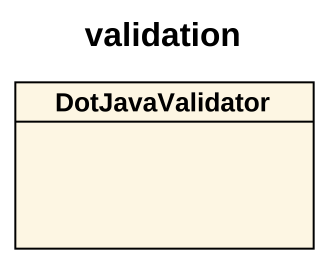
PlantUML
@startuml
title validation
hide circle
hide empty members
class DotJavaValidator
@enduml
